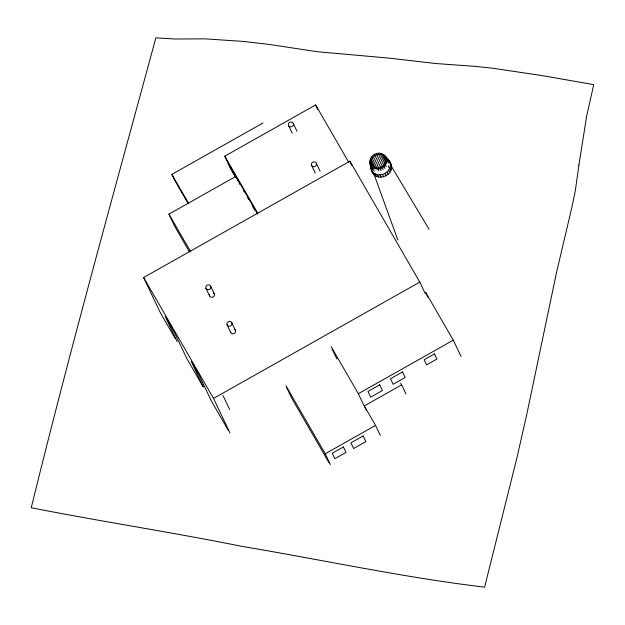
<?xml version="1.0" encoding="UTF-8"?>
<svg xmlns="http://www.w3.org/2000/svg" width="625" height="625" viewBox="0 0 625 625"><rect width="100%" height="100%" fill="white"/><g stroke="black" fill="none" stroke-linecap="round" stroke-linejoin="round"><path stroke-width="0.94" d="M372.375 169.75C362.664 155.945 382.633 145.086 388.234 161.055M372.648 166.484C365 157 383.367 148.078 386 160.062M370.695 164.023C369.695 189.234 405.398 172.898 385.602 157.102M388.445 167.352L388.688 165.953M371.586 170.391C377.508 180.93 395.273 171.047 389.125 160.5M374.188 171.289L370.055 163.367C372.992 174.742 391.547 167.016 385.742 156.891L388.586 163.172M188.141 203.57L174.586 180.141L171.859 174.383L263 123M235.781 177.453L230.641 168.57L224.758 156.18L315.609 104.953L348.695 162.18M189.398 251.734L174.859 226.594L168.938 214.125L235.859 176.391L257.664 214.102M175.242 338.523L160.484 313.008L143.625 277.508L349.891 161.203L419.797 282.109L425.141 293.367M229.984 433.047L213.539 398.414L419.797 282.109M380.297 435.391L375.562 425.406L363.484 404.523L358.336 393.695L453.273 340.164L425.562 292.234L428.016 297.406M400.664 383.203L401.633 384.875L364.297 405.93L366.273 410.086M330.375 464.594L325.234 453.781L375.562 425.406M389.25 161.602L390.258 162.891M371.82 164.742C376.188 172.516 389.289 165.219 384.758 157.445M390.719 165.211L429.07 229.305M224.758 156.18L257.844 213.406M228.227 163.484L236.633 178.023M230.125 167.492L235.734 177.18M239.016 182.867L239.984 184.539M243.383 190.406L244.352 192.086M247.742 197.953L248.711 199.625M252.102 205.492L255.008 210.523M331.117 346.609L358.336 393.695M171.859 174.383L188.797 203.672M285.938 385.812L325.234 453.781M329.125 462.891L291.766 398.273L286.633 387.469M168.938 214.125L190.742 251.836M143.625 277.508L213.539 398.414M203.164 386.812L186.859 358.617L174.484 332.562L165.242 316.578L177.203 341.766M228.445 430.547L211.414 401.086L199.031 375.016L191.266 361.578L203.227 386.773M390.047 162.773L391.18 165.156M387.617 158.57L388.75 160.953M390.297 165.219L391.43 167.609M384.453 155.25L385.695 157.859M389.875 167.688L391.008 170.078M383.641 156.016L386.125 161.25M382.164 154.938L385.891 162.789M388.805 170L389.938 172.391M380.414 154.281L385.383 164.742M385.469 164.961L386.297 166.703M387.156 172.008L388.297 174.391M378.523 154.086L383.906 165.422M384.07 166.664L384.898 168.406M376.617 154.367L382.828 167.445M385.047 173.562L386.18 175.953M382.273 167.992L383.102 169.734M374.828 155.102L381.039 168.188M380.211 168.844L381.039 170.586M382.617 174.57L383.75 176.953M373.273 156.25L379.07 168.461M378.016 169.164L378.844 170.906M372.055 157.734L377.023 168.195M380.039 174.945L381.172 177.336M371.266 159.438L375.406 168.156M377.477 174.68L378.609 177.07M370.953 161.258L373.852 167.367M371.141 163.07L372.797 166.555M369.844 161.281L371.078 163.898M375.109 173.789L376.242 176.172M453.273 340.164L461.055 356.539M373.102 172.328L374.234 174.711M370.672 168.125L371.422 169.711M349.891 161.203L351.898 165.445M315.609 104.953L317.664 109.289M316.359 163.359A2.586 2.406 -25.4 0 1 313.469 166.711A2.586 2.406 -25.4 0 1 312.008 162.805A2.586 2.406 -25.4 0 1 316.359 163.359L320.109 171.258M293.297 123.477A2.586 2.406 -25.4 0 1 290.406 126.828A2.586 2.406 -25.4 0 1 288.953 122.922A2.586 2.406 -25.4 0 1 293.297 123.477L297.047 131.375M311.531 165.227L315.281 173.125M288.477 125.344L292.227 133.242M401.633 384.875L405.977 394.023M332.211 349.102L336.953 359.094M235.859 176.391L238.156 181.227M231.852 322.875A2.586 2.406 -25.4 0 1 228.961 326.227A2.586 2.406 -25.4 0 1 227.508 322.32A2.586 2.406 -25.4 0 1 231.852 322.875L235.461 330.484M210.727 286.336A2.586 2.406 -25.4 0 1 207.836 289.688A2.586 2.406 -25.4 0 1 206.375 285.781A2.586 2.406 -25.4 0 1 210.727 286.336L214.336 293.945M227.031 324.742L230.641 332.344M205.898 288.203L209.516 295.812M223.078 395.664L229.641 409.484M371.805 170.508L372.719 172.781M373.695 173.398L397.828 239.953M371.547 168.055L371.719 169.695M213.594 292.945A2.586 2.406 -25.4 0 1 212.766 297.133A2.586 2.406 -25.4 0 1 209.414 294.555M234.719 329.477A2.586 2.406 -25.4 0 1 234.203 333.531A2.586 2.406 -25.4 0 1 230.508 331.734M578.906 165.055L575.383 190.305L571.969 206.875L556.539 272.398L526.742 414.539L516.703 458.734L484.609 587.156C402.969 577.414 322.492 559.836 241.43 546.289C171.594 532.156 101.148 521.547 31.25 507.75C69.859 350.352 113.398 194.203 155.875 37.844L174.812 39.008L205.125 38.852L243.094 41.406L268.508 44.336L317.617 51.758L387.711 57.984L435.93 63.531L476.547 66.477L492.57 68.227L541.609 75.508L593.75 84.625L586.664 116.047L578.906 165.055M379.703 384.82L367.977 391.43L370.688 397.148L382.422 390.531L379.703 384.82M402.523 371.945L390.484 378.734L393.117 384.289L405.164 377.5L402.523 371.945M434.445 353.883L424.133 359.695L426.594 364.875L436.906 359.055L434.445 353.883M343.391 446.969L332.234 453.258L334.836 458.727L345.992 452.438L343.391 446.969M363.188 435.922L350.93 442.828L353.641 448.523L365.891 441.617L363.188 435.922"/></g></svg>
